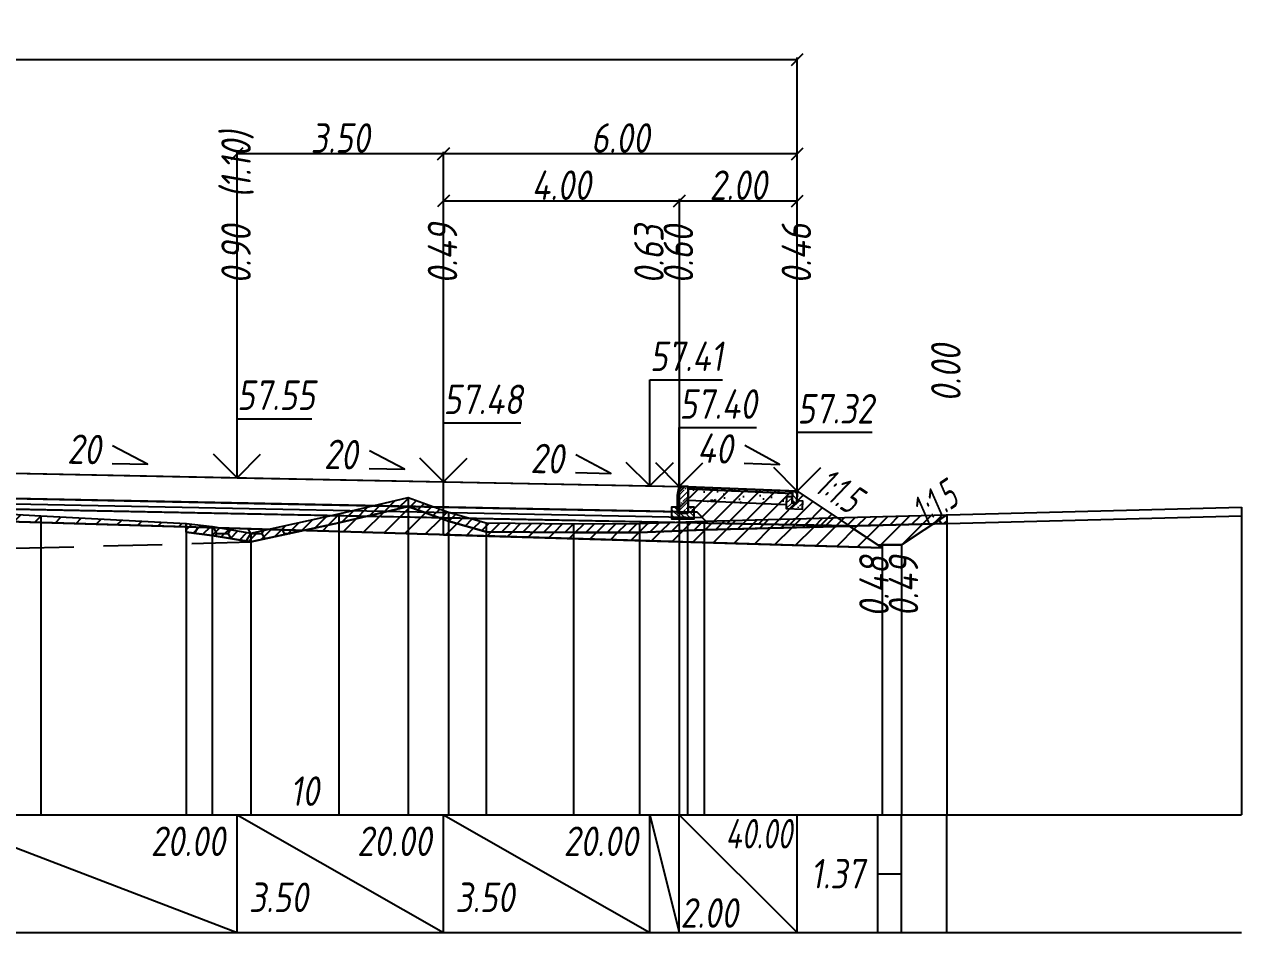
# Model space of a CAD drawing. Extents: x -717 to 1451, y -133302 to 233.
# Drawn here: x -164.8 to -61.6, y -72421.1 to -72344.1 of the extents above; entities that cross this region are included whole.
import ezdxf
from ezdxf.enums import TextEntityAlignment as Align

# ---------------------------------------------------------------- set-up
doc = ezdxf.new("R2010")
doc.units = 0
doc.linetypes.add('штриховая', pattern=[0.75, 0.5, -0.25])
for name, color, linetype in [('Интерполированный поперечник', 2, 'Continuous'), ('КОД_399', 252, 'Continuous'), ('Код_514', 1, 'Continuous'), ('Контур_0', 7, 'Continuous'), ('Контур_2521', 7, 'Continuous'), ('Контур_2564', 7, 'Continuous'), ('Контур_2660', 7, 'Continuous'), ('Контур_2665', 7, 'Continuous'), ('Контур_400', 7, 'Continuous'), ('Контур_508', 7, 'Continuous'), ('Контур_512', 7, 'Continuous'), ('Контур_513', 7, 'Continuous'), ('Красный поперечник', 1, 'Continuous'), ('Объём_2501', 7, 'Continuous'), ('Объём_2564', 7, 'Continuous'), ('Объём_2650', 7, 'Continuous'), ('Объём_2660', 7, 'Continuous'), ('Объём_2661', 7, 'Continuous'), ('Объём_2662', 7, 'Continuous'), ('Объём_2663', 7, 'Continuous'), ('Объём_2664', 7, 'Continuous'), ('Объём_2665', 7, 'Continuous'), ('Объём_2666', 7, 'Continuous'), ('Откосы', 7, 'Continuous'), ('Отметки покрытия', 7, 'Continuous'), ('Рабочие отметки', 7, 'Continuous'), ('Рабочие отметки доп.', 7, 'Continuous'), ('Слои выравнивания', 7, 'Continuous'), ('Таблица', 7, 'Continuous'), ('Уклоны проезжей части', 7, 'Continuous'), ('Черный поперечник', 3, 'Continuous')]:
    doc.layers.add(name, color=color, linetype=linetype)
for name, color, linetype, true_color in [('Контур_2540', 2, 'Continuous', 0xffff00), ('Контур_2560', 2, 'Continuous', 0xffff00), ('Контур_2561', 7, 'Continuous', 0xff8040), ('Контур_2562', 3, 'Continuous', 0x00ff00), ('Контур_2563', 7, 'Continuous', 0xff8000), ('Контур_2570', 7, 'Continuous', 0x80ff00), ('Контур_2736', 4, 'Continuous', 0x00ffff), ('Контур_402', 7, 'Continuous', 0xff6464), ('Контур_703', 4, 'Continuous', 0x00ffff), ('Контур_707', 4, 'Continuous', 0x00ffff), ('Контур_720', 131, 'Continuous', 0xaaffff), ('Объём_2500', 7, 'Continuous', 0xc0c0c0), ('Объём_2520', 7, 'Continuous', 0x80ffff), ('Объём_2540', 2, 'Continuous', 0xffff00), ('Объём_2560', 2, 'Continuous', 0xffff00), ('Объём_2561', 7, 'Continuous', 0xff8040), ('Объём_2562', 3, 'Continuous', 0x00ff00), ('Объём_2563', 7, 'Continuous', 0xff8000), ('Объём_2570', 7, 'Continuous', 0x80ff00), ('Объём_2600', 7, 'Continuous', 0x808000), ('Объём_2746', 2, 'Continuous', 0xffff00)]:
    doc.layers.add(name, color=color, linetype=linetype, true_color=true_color)
doc.styles.get("Standard").update_dxf_attribs({"font": 'txt', "height": 2.5})
doc.styles.add('М', font='romand.shx', dxfattribs={"width": 0.8, "oblique": 10, "height": 2.5})
doc.dimstyles.get("Standard").update_dxf_attribs({"dimtxt": 0.18, "dimasz": 0.18, "dimexe": 0.18, "dimexo": 0.0625, "dimgap": 0.09, "dimtad": 0, "dimtih": 1, "dimtoh": 1, "dimdec": 4, "dimzin": 0, "dimdsep": 46, "dimtxsty": 'Standard', "dimcen": 0.09, "dimadec": 0, "dimazin": 0, "dimtfac": 1, "dimtdec": 4, "dimtofl": 0, "dimtmove": 0, "dimatfit": 3, "dimfxl": 1, "dimtolj": 1, "dimtzin": 0, "dimarcsym": 0})
pattern_1 = [(45, (-378.4592, 0.9011), (-0.898025612, 0.898025612), [])]
pattern_2 = [(0, (-378.4592, 0.9011), (1.42875, 0.8248891935), [0.9525, -1.905]), (120, (-378.4592, 0.9011), (-1.428749997, 0.824889199), [0.9525, -1.905]), (60, (-378.4592, 0.9011), (3e-09, 1.649778392), [-1.905, 0.9525])]

# ---------------------------------------------------------------- blocks, each defined once
blk = doc.blocks.new('_Oblique')
at = {"color": 0, "linetype": 'ByBlock', "lineweight": -2}
blk.add_line((-0.5, -0.5), (0.5, 0.5), dxfattribs=at)
blk = doc.blocks.new('*D3014')
at = {"color": 0, "lineweight": -2, "transparency": 16777216}
for p, q in [((-109.23, -72383.27), (-109.23, -72358.88)), ((-109.23, -72359.06), (-99.23, -72359.06)), ((-99.23, -72383.67), (-99.23, -72358.88))]:
    blk.add_line(p, q, dxfattribs=at)
at = {"layer": 'Defpoints', "color": 0, "transparency": 16777216}
for p in [(-99.23, -72359.06), (-109.23, -72383.33), (-99.23, -72383.73)]:
    blk.add_point(p, dxfattribs=at)
at = {"color": 0, "lineweight": -2, "transparency": 16777216, "rotation": 180}
blk.add_blockref('_Oblique', (-109.23, -72359.06), dxfattribs=at)
at = {"color": 0, "lineweight": -2, "transparency": 16777216}
blk.add_blockref('_Oblique', (-99.23, -72359.06), dxfattribs=at)
at = {"color": 0, "transparency": 16777216, "insert": (-104.23, -72357.72), "char_height": 2.5, "width": 0.72, "attachment_point": 5, "style": 'М'}
blk.add_mtext('\\A1;2.00', dxfattribs=at)
blk = doc.blocks.new('*D3016')
at = {"color": 0, "lineweight": -2, "transparency": 16777216}
for p, q in [((-129.23, -72382.87), (-129.23, -72358.88)), ((-129.23, -72359.06), (-109.23, -72359.06)), ((-109.23, -72383.27), (-109.23, -72358.88))]:
    blk.add_line(p, q, dxfattribs=at)
at = {"layer": 'Defpoints', "color": 0, "transparency": 16777216}
for p in [(-109.23, -72359.06), (-129.23, -72382.93), (-109.23, -72383.33)]:
    blk.add_point(p, dxfattribs=at)
at = {"color": 0, "lineweight": -2, "transparency": 16777216, "rotation": 180}
blk.add_blockref('_Oblique', (-129.23, -72359.06), dxfattribs=at)
at = {"color": 0, "lineweight": -2, "transparency": 16777216}
blk.add_blockref('_Oblique', (-109.23, -72359.06), dxfattribs=at)
at = {"color": 0, "transparency": 16777216, "insert": (-119.23, -72357.72), "char_height": 2.5, "width": 0.72, "attachment_point": 5, "style": 'М'}
blk.add_mtext('\\A1;4.00', dxfattribs=at)
blk = doc.blocks.new('*D3018')
at = {"color": 0, "lineweight": -2, "transparency": 16777216}
for p, q in [((-146.73, -72382.52), (-146.73, -72354.88)), ((-129.23, -72355.06), (-146.73, -72355.06)), ((-129.23, -72382.87), (-129.23, -72354.88))]:
    blk.add_line(p, q, dxfattribs=at)
at = {"layer": 'Defpoints', "color": 0, "transparency": 16777216}
for p in [(-146.73, -72355.06), (-146.73, -72382.58), (-129.23, -72382.93)]:
    blk.add_point(p, dxfattribs=at)
at = {"color": 0, "lineweight": -2, "transparency": 16777216, "rotation": 180}
blk.add_blockref('_Oblique', (-146.73, -72355.06), dxfattribs=at)
at = {"color": 0, "lineweight": -2, "transparency": 16777216}
blk.add_blockref('_Oblique', (-129.23, -72355.06), dxfattribs=at)
at = {"color": 0, "transparency": 16777216, "insert": (-137.98, -72353.72), "char_height": 2.5, "width": 0.75, "attachment_point": 5, "style": 'М'}
blk.add_mtext('\\A1;3.50', dxfattribs=at)
blk = doc.blocks.new('*D3019')
at = {"color": 0, "lineweight": -2, "transparency": 16777216}
for p, q in [((-129.23, -72382.87), (-129.23, -72354.88)), ((-99.23, -72355.06), (-129.23, -72355.06)), ((-99.23, -72383.67), (-99.23, -72354.88))]:
    blk.add_line(p, q, dxfattribs=at)
at = {"layer": 'Defpoints', "color": 0, "transparency": 16777216}
for p in [(-129.23, -72355.06), (-129.23, -72382.93), (-99.23, -72383.73)]:
    blk.add_point(p, dxfattribs=at)
at = {"color": 0, "lineweight": -2, "transparency": 16777216, "rotation": 180}
blk.add_blockref('_Oblique', (-129.23, -72355.06), dxfattribs=at)
at = {"color": 0, "lineweight": -2, "transparency": 16777216}
blk.add_blockref('_Oblique', (-99.23, -72355.06), dxfattribs=at)
at = {"color": 0, "transparency": 16777216, "insert": (-114.23, -72353.72), "char_height": 2.5, "width": 0.72, "attachment_point": 5, "style": 'М'}
blk.add_mtext('\\A1;6.00', dxfattribs=at)
blk = doc.blocks.new('*D3021')
at = {"color": 0, "lineweight": -2, "transparency": 16777216}
for p, q in [((-259.65, -72384.09), (-259.65, -72346.88)), ((-99.23, -72383.67), (-99.23, -72346.88)), ((-259.65, -72347.06), (-99.23, -72347.06))]:
    blk.add_line(p, q, dxfattribs=at)
at = {"layer": 'Defpoints', "color": 0, "transparency": 16777216}
for p in [(-99.23, -72347.06), (-259.65, -72384.15), (-99.23, -72383.73)]:
    blk.add_point(p, dxfattribs=at)
at = {"color": 0, "lineweight": -2, "transparency": 16777216, "rotation": 180}
blk.add_blockref('_Oblique', (-259.65, -72347.06), dxfattribs=at)
at = {"color": 0, "lineweight": -2, "transparency": 16777216}
blk.add_blockref('_Oblique', (-99.23, -72347.06), dxfattribs=at)
at = {"color": 0, "transparency": 16777216, "insert": (-179.44, -72345.72), "char_height": 2.5, "width": 0.93, "attachment_point": 5, "style": 'М'}
blk.add_mtext('\\A1;32.08', dxfattribs=at)
blk = doc.blocks.new('Тротуар1')
at = {"linetype": 'Continuous', "lineweight": 13}
h = blk.add_hatch(dxfattribs=at)
h.set_pattern_fill('ANSI35', scale=5, angle=90)
h.set_pattern_definition([(135, (-1541.6927, -4801.9416), (-0.88388348, -0.88388348), []), (135, (-1541.6927, -4801.0577), (-0.88388348, -0.88388348), [1.5625, -0.3125, 0, -0.3125])])
h.paths.add_polyline_path([(-16.72, -1.24), (-17.72, -1.24), (-17.72, -2.24), (-18.52, -2.24), (-18.52, -1.85), (-19.52, -1.89), (-19.52, -3.24), (-16.72, -3.24)])
h = blk.add_hatch(dxfattribs=at)
h.set_pattern_fill('ANSI35', scale=5)
h.set_pattern_definition([(45, (-1541.6927, -4800.4416), (-0.88388348, 0.88388348), []), (45, (-1540.8088, -4800.4416), (-0.88388348, 0.88388348), [1.5625, -0.3125, 0, -0.3125])])
h.paths.add_polyline_path([(-17.72, -0.24), (-18.52, -0.24), (-18.52, -2.24), (-17.72, -2.24)])
at = {"linetype": 'Continuous'}
h = blk.add_hatch(dxfattribs=at)
h.set_pattern_fill('ANSI31', color=256, scale=15, angle=45, style=0)
h.set_pattern_definition([(90, (-1932.1888, -4954.235), (-1.875, 3e-16), [])])
h.paths.add_polyline_path([(0, 0), (-17.72, -0.24), (-17.71, -0.63), (-11.04, -0.58), (0, -0.4)])
at = {"layer": 'КОД_399'}
h = blk.add_hatch(dxfattribs=at)
h.set_pattern_fill('AR-CONC', scale=0.7, angle=45, style=0)
h.set_pattern_definition([(95, (-1932.189, -4954.235), (3.860864, 3.2396496), [0.525, -5.775]), (40, (-1932.189, -4954.235), (-4.409945, 3.036377), [0.42, -4.62]), (145.45144, (-1931.867, -4953.965), (-0.549081, 6.2760265), [0.4461813, -4.907995]), (91.1842, (-1933.179, -4953.245), (6.101854, 4.4632964), [0.7875, -8.6625]), (141.63564, (-1932.67, -4952.873), (-0.1953, 9.447982), [0.669272, -7.361996]), (36.18416, (-1933.179, -4953.245), (-0.1953, 9.447982), [0.63, -6.93]), (66, (-1932.4363, -4952.9975), (4.947401, 0.9616773), [0.525, -5.775]), (11, (-1932.4363, -4952.9975), (-2.38496, 4.793659), [0.42, -4.62]), (116.45144, (-1932.024, -4952.9174), (2.562441, 5.7553363), [0.4461813, -4.907995]), (82.5, (-1932.1888, -4954.235), (-1.5875523, 1.7079287), [0, -4.564, 0, -4.69, 0, -4.6375]), (52.5, (-1932.1888, -4954.235), (-0.6501106, 3.2543661), [0, -2.674, 0, -4.459, 0, -1.7675]), (12.5, (-1933.2926, -4955.3388), (2.7539272, 2.5306453), [0, -1.75, 0, -5.46, 0, -7.245]), (2.5, (-1933.7876, -4955.8337), (2.3911299, 3.3821186), [0, -2.275, 0, -3.626, 0, -5.145])])
h.paths.add_polyline_path([(0, -0.4), (-17.71, -0.63), (-17.72, -1.24), (-16.71, -1.24), (-16.72, -2.62), (-0.07, -2.41)])
at = {"linetype": 'Continuous'}
blk.add_lwpolyline([(-17.72, -1.24), (-16.72, -1.24), (-16.72, -3.24), (-19.52, -3.24), (-19.52, -1.89), (-18.52, -1.85)], dxfattribs=at)
at = {"color": 7, "lineweight": 30}
for points in [[(-18.52, -0.24), (-18.52, -2.24), (-17.72, -2.24), (-17.72, -0.24), (-18.52, -0.24)], [(-8.6, -0.53), (0, -0.4)]]:
    blk.add_lwpolyline(points, dxfattribs=at)
for points in [[(0, 0), (-17.72, -0.24), (-17.72, -0.63), (0, -0.4)], [(0, -0.4), (-17.71, -0.63), (-17.72, -1.24), (-16.71, -1.24), (-16.72, -2.62), (-0.07, -2.39)]]:
    blk.add_lwpolyline(points, close=True)
blk = doc.blocks.new('БР100.30.18')
at = {"linetype": 'Continuous', "lineweight": 13}
h = blk.add_hatch(dxfattribs=at)
h.set_pattern_fill('ANSI35', scale=5)
h.set_pattern_definition([(45, (-1504.996, -4799.2297), (-0.88388348, 0.88388348), []), (45, (-1504.1121, -4799.2297), (-0.88388348, 0.88388348), [1.5625, -0.3125, 0, -0.3125])])
h.paths.add_polyline_path([(0.3, 3.47), (1.8, 3.47), (1.8, -1.03), (0, -1.03), (0, 1.97)])
h = blk.add_hatch(dxfattribs=at)
h.set_pattern_fill('ANSI35', scale=5, angle=90)
h.set_pattern_definition([(135, (-1504.996, -4800.7297), (-0.88388348, -0.88388348), []), (135, (-1504.996, -4799.8458), (-0.88388348, -0.88388348), [1.5625, -0.3125, 0, -0.3125])])
h.paths.add_polyline_path([(-1, -0.03), (0, -0.03), (0, -1.03), (1.8, -1.03), (1.8, -0.03), (2.8, -0.03), (2.8, -2.03), (-1, -2.03)])
at = {"color": 7, "lineweight": 30}
blk.add_lwpolyline([(1.8, -1.03), (0, -1.03), (0, 1.97), (0.3, 3.47), (1.8, 3.47)], close=True, dxfattribs=at)
at = {"linetype": 'Continuous'}
blk.add_lwpolyline([(0, -0.03), (-1, -0.03), (-1, -2.03), (2.8, -2.03), (2.8, -0.03), (1.8, -0.03)], dxfattribs=at)

msp = doc.modelspace()

# ---------------------------------------------------------------- hatches: boundary and pattern name
at = {"layer": 'Объём_2563'}
h = msp.add_hatch(dxfattribs=at)
h.set_pattern_fill('ANSI31', color=256, scale=0.3)
h.set_pattern_definition([(45, (-378.4592, 0.9011), (-0.673519209, 0.673519209), [])])
h.paths.add_polyline_path([(-106.814, -72386.37), (-107.733, -72385.451), (-109.233, -72385.421), (-109.233, -72383.271), (-99.233, -72383.671), (-94.826, -72386.609)])
at = {"layer": 'Объём_2570'}
h = msp.add_hatch(dxfattribs=at)
h.set_pattern_fill('ANSI31', color=256, scale=0.2)
h.set_pattern_definition([(45, (-378.4592, 0.9011), (-0.449012806, 0.449012806), [])])
h.paths.add_polyline_path([(-86.558, -72386.412), (-107.114, -72386.946), (-112.598, -72387.17), (-118.207, -72387.176), (-125.61, -72387.108), (-128.8, -72386.203), (-132.225, -72384.964), (-138.107, -72386.343), (-145.564, -72387.972), (-148.839, -72387.413), (-151.055, -72387.152), (-151.055, -72386.402), (-148.839, -72386.663), (-145.564, -72387.222), (-138.107, -72385.593), (-132.225, -72384.214), (-128.8, -72385.453), (-125.61, -72386.358), (-118.207, -72386.426), (-112.598, -72386.42), (-107.114, -72386.196), (-86.558, -72385.662)])
at = {"layer": 'Объём_2600'}
h = msp.add_hatch(dxfattribs=at)
h.set_pattern_fill('ANSI31', color=6, scale=0.4)
h.set_pattern_definition(pattern_1)
h.paths.add_polyline_path([(-90.402, -72388.225), (-92.03, -72388.225), (-92.03, -72388.473), (-141.114, -72387), (-138.107, -72386.343), (-132.225, -72384.964), (-128.8, -72386.203), (-125.61, -72387.108), (-118.207, -72387.176), (-112.598, -72387.17), (-107.114, -72386.946), (-87.729, -72386.443)])
h = msp.add_hatch(dxfattribs=at)
h.set_pattern_fill('ANSI31', color=6, scale=0.4)
h.set_pattern_definition(pattern_1)
h.paths.add_polyline_path([(-169.838, -72385.386), (-163.375, -72385.75), (-151.055, -72386.402), (-151.055, -72386.702), (-172.775, -72386.05), (-172.775, -72385.353)])
h = msp.add_hatch(dxfattribs=at)
h.set_pattern_fill('ANSI31', color=6, scale=0.4)
h.set_pattern_definition(pattern_1)
h.paths.add_polyline_path([(-169.838, -72385.386), (-163.375, -72385.75), (-151.055, -72386.402), (-151.055, -72386.702), (-172.775, -72386.05), (-172.775, -72385.353)])
h = msp.add_hatch(dxfattribs=at)
h.set_pattern_fill('ANSI31', color=6, scale=0.4)
h.set_pattern_definition(pattern_1)
h.paths.add_polyline_path([(-169.838, -72385.386), (-163.375, -72385.75), (-151.055, -72386.402), (-151.055, -72386.702), (-172.775, -72386.05), (-172.775, -72385.353)])
h = msp.add_hatch(dxfattribs=at)
h.set_pattern_fill('HONEY', color=5, scale=0.3)
h.set_pattern_definition(pattern_2)
h.paths.add_polyline_path([(-87.729, -72386.443), (-86.558, -72385.662), (-86.558, -72386.412)])
h = msp.add_hatch(dxfattribs=at)
h.set_pattern_fill('HONEY', color=5, scale=0.3)
h.set_pattern_definition(pattern_2)
h.paths.add_polyline_path([(-145.564, -72387.972), (-148.839, -72387.413), (-151.055, -72387.152), (-151.055, -72386.702), (-141.114, -72387)])

# ---------------------------------------------------------------- linework, layer by layer
at = {"layer": 'Интерполированный поперечник', "linetype": 'штриховая', "ltscale": 10, "flags": 128}
msp.add_lwpolyline([(-255.528, -72390.918), (-145.564, -72387.972)], dxfattribs=at)
at = {"layer": 'Код_514'}
for p, q in [((-172.775, -72411.099), (-146.733, -72421.099)), ((-146.733, -72421.099), (-146.733, -72411.099)), ((-146.733, -72411.099), (-129.233, -72421.099)), ((-129.233, -72421.099), (-129.233, -72411.099)), ((-129.233, -72411.099), (-111.733, -72421.099)), ((-111.733, -72421.099), (-111.733, -72411.099)), ((-111.733, -72411.099), (-109.233, -72421.099)), ((-109.233, -72421.099), (-109.233, -72411.099)), ((-109.233, -72411.099), (-99.233, -72421.099)), ((-99.233, -72421.099), (-99.233, -72411.099)), ((-92.402, -72421.099), (-92.402, -72411.099)), ((-90.402, -72421.099), (-90.402, -72411.099)), ((-86.558, -72421.099), (-86.558, -72411.099)), ((-92.402, -72416.099), (-90.402, -72416.099))]:
    msp.add_line(p, q, dxfattribs=at)
at = {"layer": 'Контур_0', "color": 18, "true_color": 0x000000, "flags": 128}
for points in [[(-111.733, -72385.371), (-172.775, -72384.15), (-172.775, -72382), (-109.233, -72383.271), (-109.233, -72385.421), (-111.733, -72385.371), (-111.733, -72385.371)], [(-146.733, -72384.671), (-107.733, -72385.451), (-106.814, -72386.37), (-172.775, -72385.05), (-172.775, -72384.15), (-146.733, -72384.671), (-146.733, -72384.671)], [(-109.233, -72385.421), (-107.733, -72385.451), (-106.814, -72386.37), (-94.826, -72386.609)]]:
    msp.add_lwpolyline(points, dxfattribs=at)
at = {"layer": 'Контур_2521', "color": 18, "true_color": 0x000000, "flags": 128}
msp.add_lwpolyline([(-172.775, -72384.6), (-107.274, -72385.91)], dxfattribs=at)
at = {"layer": 'Контур_2540', "flags": 128}
msp.add_lwpolyline([(-92.03, -72388.473), (-172.775, -72386.05), (-172.775, -72385.05), (-94.826, -72386.609), (-92.03, -72388.473), (-92.03, -72388.473)], dxfattribs=at)
at = {"layer": 'Контур_2560', "flags": 128}
msp.add_lwpolyline([(-109.233, -72383.271), (-99.233, -72383.671), (-99.233, -72383.671), (-99.233, -72383.671)], dxfattribs=at)
at = {"layer": 'Контур_2561', "flags": 128}
msp.add_lwpolyline([(-109.233, -72383.271), (-109.233, -72383.271), (-99.233, -72383.671), (-99.233, -72383.671), (-109.233, -72383.271)], dxfattribs=at)
at = {"layer": 'Контур_2562', "flags": 128}
msp.add_lwpolyline([(-99.233, -72383.671), (-99.233, -72383.671), (-99.233, -72383.671), (-99.233, -72383.671), (-99.233, -72383.671)], dxfattribs=at)
at = {"layer": 'Контур_2563', "flags": 128}
msp.add_lwpolyline([(-106.814, -72386.37), (-107.733, -72385.451), (-109.233, -72385.421), (-109.233, -72383.271), (-99.233, -72383.671), (-94.826, -72386.609), (-106.814, -72386.37), (-106.814, -72386.37)], dxfattribs=at)
at = {"layer": 'Контур_2564', "flags": 128}
msp.add_lwpolyline([(-109.233, -72383.271), (-99.233, -72383.671)], dxfattribs=at)
at = {"layer": 'Контур_2570', "flags": 128}
msp.add_lwpolyline([(-169.838, -72385.386), (-163.375, -72385.75), (-151.055, -72386.402), (-151.055, -72387.152), (-148.839, -72387.413), (-145.564, -72387.972), (-138.107, -72386.343), (-132.225, -72384.964), (-128.8, -72386.203), (-125.61, -72387.108), (-118.207, -72387.176), (-112.598, -72387.17), (-108.54, -72387.004), (-107.114, -72386.946), (-61.558, -72385.762)], dxfattribs=at)
at = {"layer": 'Контур_2660', "flags": 128}
msp.add_lwpolyline([(-172.775, -72386.05), (-92.03, -72388.473)], dxfattribs=at)
at = {"layer": 'Контур_2665', "flags": 128}
msp.add_lwpolyline([(-99.233, -72383.671), (-99.233, -72383.671)], dxfattribs=at)
at = {"layer": 'Контур_2736', "flags": 128}
msp.add_lwpolyline([(-99.233, -72383.671), (-95.883, -72385.905), (-95.883, -72385.905), (-92.402, -72388.225)], dxfattribs=at)
at = {"layer": 'Контур_400', "flags": 128}
msp.add_lwpolyline([(-172.775, -72382), (-146.733, -72382.521), (-129.233, -72382.871), (-129.233, -72382.871), (-129.233, -72382.871), (-129.233, -72382.871), (-111.733, -72383.221), (-111.733, -72383.221), (-109.233, -72383.271)], dxfattribs=at)
at = {"layer": 'Контур_402', "flags": 128}
msp.add_lwpolyline([(-266.827, -72388.872), (-222.067, -72387.529), (-222.067, -72385.708), (-214.343, -72385.523), (-194.239, -72385.064), (-187.12, -72385.188), (-172.775, -72385.353), (-172.775, -72386.05), (-92.03, -72388.473)], dxfattribs=at)
at = {"layer": 'Контур_508', "flags": 128}
msp.add_lwpolyline([(-268.95, -72390.287), (-266.827, -72388.872), (-222.067, -72387.529), (-222.067, -72385.708), (-214.343, -72385.523), (-194.239, -72385.064), (-187.12, -72385.188), (-172.775, -72385.353), (-172.775, -72386.05), (-92.03, -72388.473), (-92.03, -72388.225), (-90.402, -72388.225), (-86.558, -72385.662)], dxfattribs=at)
at = {"layer": 'Контур_512', "flags": 128}
msp.add_lwpolyline([(-172.775, -72386.05), (-92.03, -72388.473), (-92.03, -72388.225), (-90.402, -72388.225), (-86.558, -72385.662)], dxfattribs=at)
at = {"layer": 'Контур_513', "flags": 128}
msp.add_lwpolyline([(-268.95, -72390.287), (-266.827, -72388.872), (-222.067, -72387.529), (-222.067, -72385.708), (-214.343, -72385.523), (-194.239, -72385.064), (-187.12, -72385.188), (-172.775, -72385.353), (-172.775, -72386.05), (-92.03, -72388.473), (-92.03, -72388.225), (-90.402, -72388.225), (-86.558, -72385.662)], dxfattribs=at)
at = {"layer": 'Контур_703', "flags": 128}
for points in [[(-99.233, -72383.671), (-95.883, -72385.905)], [(-95.883, -72385.905), (-92.402, -72388.225)]]:
    msp.add_lwpolyline(points, dxfattribs=at)
at = {"layer": 'Контур_707', "flags": 128}
msp.add_lwpolyline([(-90.402, -72388.225), (-86.558, -72385.662)], dxfattribs=at)
at = {"layer": 'Контур_720', "flags": 128}
msp.add_lwpolyline([(-92.402, -72388.225), (-90.402, -72388.225)], dxfattribs=at)
at = {"layer": 'Красный поперечник'}
for p, q in [((-172.775, -72382), (-146.733, -72382.521)), ((-146.733, -72382.521), (-129.233, -72382.871)), ((-129.233, -72382.871), (-111.733, -72383.221)), ((-111.733, -72383.221), (-109.233, -72383.271)), ((-109.233, -72383.271), (-99.233, -72383.671)), ((-99.233, -72383.671), (-92.402, -72388.225)), ((-90.402, -72388.225), (-86.558, -72385.662)), ((-86.558, -72385.662), (-86.558, -72411.099)), ((-92.402, -72388.225), (-90.402, -72388.225)), ((-92.03, -72388.225), (-92.03, -72411.099)), ((-90.402, -72388.225), (-90.402, -72411.099)), ((-92.03, -72388.473), (-92.03, -72411.099))]:
    msp.add_line(p, q, dxfattribs=at)
at = {"layer": 'Объём_2500', "color": 18, "true_color": 0x000000, "flags": 128}
for points in [[(-111.733, -72385.371), (-172.775, -72384.15), (-172.775, -72382), (-109.233, -72383.271), (-109.233, -72385.421), (-111.733, -72385.371), (-111.733, -72385.371)], [(-129.233, -72382.871), (-109.233, -72383.271), (-109.233, -72385.421), (-111.733, -72385.371), (-111.733, -72385.371), (-111.733, -72385.371), (-129.233, -72385.021), (-129.233, -72382.871)]]:
    msp.add_lwpolyline(points, dxfattribs=at)
at = {"layer": 'Объём_2501', "flags": 128}
for points in [[(-172.775, -72382), (-146.733, -72382.521), (-129.233, -72382.871), (-129.233, -72382.871), (-129.233, -72382.871), (-129.233, -72382.871), (-111.733, -72383.221), (-111.733, -72383.221), (-109.233, -72383.271)], [(-129.233, -72382.871), (-111.733, -72383.221), (-111.733, -72383.221), (-109.233, -72383.271)]]:
    msp.add_lwpolyline(points, dxfattribs=at)
at = {"layer": 'Объём_2520', "color": 250, "flags": 128}
for points in [[(-146.733, -72384.671), (-107.733, -72385.451), (-106.814, -72386.37), (-172.775, -72385.05), (-172.775, -72384.15), (-146.733, -72384.671), (-146.733, -72384.671)], [(-129.233, -72385.021), (-107.733, -72385.451), (-106.814, -72386.37), (-129.233, -72385.921), (-129.233, -72385.021)]]:
    msp.add_lwpolyline(points, dxfattribs=at)
at = {"layer": 'Объём_2540', "flags": 128}
for points in [[(-92.03, -72388.473), (-172.775, -72386.05), (-172.775, -72385.05), (-94.826, -72386.609), (-92.03, -72388.473), (-92.03, -72388.473)], [(-129.233, -72385.921), (-94.826, -72386.609), (-92.03, -72388.473), (-92.03, -72388.473), (-92.03, -72388.473), (-129.233, -72387.357), (-129.233, -72385.921)]]:
    msp.add_lwpolyline(points, dxfattribs=at)
at = {"layer": 'Объём_2560', "flags": 128}
msp.add_lwpolyline([(-109.233, -72383.271), (-99.233, -72383.671), (-99.233, -72383.671), (-99.233, -72383.671)], dxfattribs=at)
msp.add_lwpolyline([(-109.233, -72383.271), (-99.233, -72383.671), (-99.233, -72383.671), (-99.233, -72383.671)], dxfattribs=at)
at = {"layer": 'Объём_2561', "flags": 128}
msp.add_lwpolyline([(-109.233, -72383.271), (-109.233, -72383.271), (-99.233, -72383.671), (-99.233, -72383.671), (-109.233, -72383.271)], dxfattribs=at)
msp.add_lwpolyline([(-109.233, -72383.271), (-109.233, -72383.271), (-99.233, -72383.671), (-99.233, -72383.671), (-109.233, -72383.271)], dxfattribs=at)
at = {"layer": 'Объём_2562', "flags": 128}
msp.add_lwpolyline([(-99.233, -72383.671), (-99.233, -72383.671), (-99.233, -72383.671), (-99.233, -72383.671), (-99.233, -72383.671)], dxfattribs=at)
msp.add_lwpolyline([(-99.233, -72383.671), (-99.233, -72383.671), (-99.233, -72383.671), (-99.233, -72383.671), (-99.233, -72383.671)], dxfattribs=at)
at = {"layer": 'Объём_2563', "color": 250, "flags": 128}
msp.add_lwpolyline([(-106.814, -72386.37), (-107.733, -72385.451), (-109.233, -72385.421), (-109.233, -72383.271), (-99.233, -72383.671), (-94.826, -72386.609), (-106.814, -72386.37), (-106.814, -72386.37)], dxfattribs=at)
msp.add_lwpolyline([(-106.814, -72386.37), (-107.733, -72385.451), (-109.233, -72385.421), (-109.233, -72383.271), (-99.233, -72383.671), (-94.826, -72386.609), (-106.814, -72386.37), (-106.814, -72386.37)], dxfattribs=at)
at = {"layer": 'Объём_2564', "flags": 128}
msp.add_lwpolyline([(-109.233, -72383.271), (-99.233, -72383.671)], dxfattribs=at)
msp.add_lwpolyline([(-109.233, -72383.271), (-99.233, -72383.671)], dxfattribs=at)
at = {"layer": 'Объём_2570', "flags": 128}
for points in [[(-86.558, -72386.412), (-107.114, -72386.946), (-112.598, -72387.17), (-118.207, -72387.176), (-125.61, -72387.108), (-128.8, -72386.203), (-132.225, -72384.964), (-138.107, -72386.343), (-145.564, -72387.972), (-148.839, -72387.413), (-151.055, -72387.152), (-151.055, -72386.402), (-148.839, -72386.663), (-145.564, -72387.222), (-138.107, -72385.593), (-132.225, -72384.214), (-128.8, -72385.453), (-125.61, -72386.358), (-118.207, -72386.426), (-112.598, -72386.42), (-107.114, -72386.196), (-86.558, -72385.662), (-86.558, -72386.412), (-86.558, -72386.412)], [(-129.233, -72385.297), (-128.8, -72385.453), (-125.61, -72386.358), (-118.207, -72386.426), (-112.598, -72386.42), (-107.114, -72386.196), (-86.558, -72385.662), (-86.558, -72386.412), (-86.558, -72386.412), (-86.558, -72386.412), (-107.114, -72386.946), (-112.598, -72387.17), (-118.207, -72387.176), (-125.61, -72387.108), (-128.8, -72386.203), (-129.233, -72386.047), (-129.233, -72385.297)]]:
    msp.add_lwpolyline(points, dxfattribs=at)
at = {"layer": 'Объём_2600', "color": 5, "flags": 128}
for points in [[(-87.729, -72386.443), (-86.558, -72385.662), (-86.558, -72386.412), (-87.729, -72386.443), (-87.729, -72386.443)], [(-87.729, -72386.443), (-86.558, -72385.662), (-86.558, -72386.412), (-87.729, -72386.443), (-87.729, -72386.443)], [(-145.564, -72387.972), (-148.839, -72387.413), (-151.055, -72387.152), (-151.055, -72386.702), (-141.114, -72387), (-145.564, -72387.972), (-145.564, -72387.972)]]:
    msp.add_lwpolyline(points, dxfattribs=at)
at = {"layer": 'Объём_2650', "color": 6, "flags": 128}
for points in [[(-90.402, -72388.225), (-92.03, -72388.225), (-92.03, -72388.473), (-141.114, -72387), (-138.107, -72386.343), (-132.225, -72384.964), (-128.8, -72386.203), (-125.61, -72387.108), (-118.207, -72387.176), (-112.598, -72387.17), (-107.114, -72386.946), (-87.729, -72386.443), (-90.402, -72388.225), (-90.402, -72388.225)], [(-169.838, -72385.386), (-163.375, -72385.75), (-151.055, -72386.402), (-151.055, -72386.702), (-172.775, -72386.05), (-172.775, -72385.353), (-169.838, -72385.386), (-169.838, -72385.386)], [(-129.233, -72386.047), (-128.8, -72386.203), (-125.61, -72387.108), (-118.207, -72387.176), (-112.598, -72387.17), (-107.114, -72386.946), (-87.729, -72386.443), (-90.402, -72388.225), (-90.402, -72388.225), (-90.402, -72388.225), (-92.03, -72388.225), (-92.03, -72388.473), (-129.233, -72387.357), (-129.233, -72386.047)]]:
    msp.add_lwpolyline(points, dxfattribs=at)
at = {"layer": 'Объём_2660', "flags": 128}
for points in [[(-172.775, -72386.05), (-92.03, -72388.473)], [(-129.233, -72387.357), (-92.03, -72388.473)]]:
    msp.add_lwpolyline(points, dxfattribs=at)
at = {"layer": 'Объём_2661', "flags": 128}
msp.add_lwpolyline([(-99.233, -72383.671), (-95.883, -72385.905), (-92.402, -72388.225)], dxfattribs=at)
msp.add_lwpolyline([(-99.233, -72383.671), (-95.883, -72385.905), (-92.402, -72388.225)], dxfattribs=at)
at = {"layer": 'Объём_2662', "flags": 128}
msp.add_lwpolyline([(-90.402, -72388.225), (-86.558, -72385.662)], dxfattribs=at)
msp.add_lwpolyline([(-90.402, -72388.225), (-86.558, -72385.662)], dxfattribs=at)
at = {"layer": 'Объём_2663', "flags": 128}
msp.add_lwpolyline([(-92.402, -72388.225), (-90.402, -72388.225)], dxfattribs=at)
msp.add_lwpolyline([(-92.402, -72388.225), (-90.402, -72388.225)], dxfattribs=at)
at = {"layer": 'Объём_2664', "flags": 128}
msp.add_lwpolyline([(-92.402, -72388.225), (-90.402, -72388.225)], dxfattribs=at)
msp.add_lwpolyline([(-92.402, -72388.225), (-90.402, -72388.225)], dxfattribs=at)
at = {"layer": 'Объём_2665', "flags": 128}
msp.add_lwpolyline([(-99.233, -72383.671), (-99.233, -72383.671)], dxfattribs=at)
msp.add_lwpolyline([(-99.233, -72383.671), (-99.233, -72383.671)], dxfattribs=at)
at = {"layer": 'Объём_2666', "flags": 128}
msp.add_lwpolyline([(-99.233, -72383.671), (-95.883, -72385.905), (-95.883, -72385.905), (-92.402, -72388.225)], dxfattribs=at)
msp.add_lwpolyline([(-99.233, -72383.671), (-95.883, -72385.905), (-95.883, -72385.905), (-92.402, -72388.225)], dxfattribs=at)
at = {"layer": 'Объём_2746', "flags": 128}
for points in [[(-92.402, -72388.225), (-92.03, -72388.225), (-92.03, -72388.473), (-141.114, -72387), (-138.107, -72386.343), (-132.225, -72384.964), (-128.8, -72386.203), (-125.61, -72387.108), (-118.207, -72387.176), (-112.598, -72387.17), (-107.114, -72386.946), (-94.8, -72386.626), (-92.402, -72388.225), (-92.402, -72388.225)], [(-151.055, -72386.702), (-169.838, -72386.138), (-169.838, -72385.386), (-163.375, -72385.75), (-151.055, -72386.402), (-151.055, -72386.702), (-151.055, -72386.702)], [(-129.233, -72386.047), (-128.8, -72386.203), (-125.61, -72387.108), (-118.207, -72387.176), (-112.598, -72387.17), (-107.114, -72386.946), (-94.8, -72386.626), (-92.402, -72388.225), (-92.402, -72388.225), (-92.402, -72388.225), (-92.03, -72388.225), (-92.03, -72388.473), (-129.233, -72387.357), (-129.233, -72386.047)]]:
    msp.add_lwpolyline(points, dxfattribs=at)
at = {"layer": 'Отметки покрытия', "color": 1}
for p, q in [((-111.733, -72383.221), (-111.733, -72374.221)), ((-111.733, -72374.221), (-105.583, -72374.221)), ((-146.733, -72382.521), (-146.733, -72377.521)), ((-146.733, -72377.521), (-140.383, -72377.521)), ((-129.233, -72382.871), (-129.233, -72377.871)), ((-129.233, -72377.871), (-122.683, -72377.871)), ((-109.233, -72383.271), (-109.233, -72378.271)), ((-109.233, -72378.271), (-102.683, -72378.271)), ((-99.233, -72383.671), (-99.233, -72378.671)), ((-99.233, -72378.671), (-92.883, -72378.671)), ((-146.733, -72382.521), (-148.733, -72380.521)), ((-146.733, -72382.521), (-144.733, -72380.521)), ((-129.233, -72382.871), (-131.233, -72380.871)), ((-129.233, -72382.871), (-127.233, -72380.871)), ((-111.733, -72383.221), (-113.733, -72381.221)), ((-111.733, -72383.221), (-109.733, -72381.221)), ((-109.233, -72383.271), (-111.233, -72381.271)), ((-109.233, -72383.271), (-107.233, -72381.271)), ((-99.233, -72383.671), (-101.233, -72381.671)), ((-99.233, -72383.671), (-97.233, -72381.671))]:
    msp.add_line(p, q, dxfattribs=at)
at = {"layer": 'Слои выравнивания'}
msp.add_line((-109.233, -72383.271), (-109.233, -72411.099), dxfattribs=at)
at = {"layer": 'Таблица'}
for p, q in [((-293.95, -72411.099), (-61.558, -72411.099)), ((-293.95, -72421.099), (-61.558, -72421.099))]:
    msp.add_line(p, q, dxfattribs=at)
at = {"layer": 'Уклоны проезжей части', "color": 1, "flags": 128}
for points in [[(-157.306, -72381.308), (-154.307, -72381.368), (-157.276, -72379.808)], [(-103.745, -72381.281), (-100.747, -72381.4), (-103.685, -72379.782)], [(-135.535, -72381.743), (-132.536, -72381.803), (-135.505, -72380.244)], [(-118.035, -72382.093), (-115.036, -72382.153), (-118.005, -72380.594)]]:
    msp.add_lwpolyline(points, dxfattribs=at)
at = {"layer": 'Черный поперечник', "color": 7}
for p, q in [((-132.225, -72384.214), (-132.225, -72411.099)), ((-61.558, -72385.012), (-61.558, -72411.099)), ((-163.375, -72385.75), (-163.375, -72411.099)), ((-138.107, -72385.593), (-138.107, -72411.099)), ((-128.8, -72385.453), (-128.8, -72411.099)), ((-107.114, -72386.196), (-107.114, -72411.099)), ((-151.055, -72386.402), (-151.055, -72411.099)), ((-148.839, -72386.663), (-148.839, -72411.099)), ((-145.564, -72387.222), (-145.564, -72411.099)), ((-125.61, -72386.358), (-125.61, -72411.099)), ((-118.207, -72386.426), (-118.207, -72411.099)), ((-112.598, -72386.42), (-112.598, -72411.099)), ((-108.54, -72386.254), (-108.54, -72411.099))]:
    msp.add_line(p, q, dxfattribs=at)
at = {"layer": 'Черный поперечник', "flags": 128}
msp.add_lwpolyline([(-169.838, -72385.386), (-163.375, -72385.75), (-151.055, -72386.402), (-148.839, -72386.663), (-145.564, -72387.222), (-138.107, -72385.593), (-132.225, -72384.214), (-128.8, -72385.453), (-125.61, -72386.358), (-118.207, -72386.426), (-112.598, -72386.42), (-108.54, -72386.254), (-107.114, -72386.196), (-61.558, -72385.012)], dxfattribs=at)

# ---------------------------------------------------------------- block references
at = {"lineweight": 18, "xscale": 0.5, "yscale": 0.5, "zscale": 0.5, "rotation": 359.9444632229611}
msp.add_blockref('БР100.30.18', (-109.384, -72385.004), dxfattribs=at)
at = {"xscale": -0.4999999999999984, "yscale": 0.4999999999999997, "zscale": 0.4999999999999997, "rotation": 358.2855609405552}
msp.add_blockref('Тротуар1', (-108.483, -72383.272), dxfattribs=at)

# ---------------------------------------------------------------- texts
at = {"layer": 'Код_514', "style": 'М', "oblique": 10}
for s, width, p in [('40.00', 0.7, (-99.669, -72411.463)), ('20.00', 0.8, (-147.733, -72412.099)), ('20.00', 0.8, (-130.233, -72412.099)), ('20.00', 0.8, (-112.733, -72412.099))]:
    msp.add_text(s, height=2.5, dxfattribs=dict(at, width=width)).set_placement(p, align=Align.TOP_RIGHT)
at = {"layer": 'Код_514', "style": 'М', "oblique": 10, "width": 0.8}
msp.add_text('1.37', height=2.5, dxfattribs=at).set_placement((-95.817, -72416.099), align=Align.MIDDLE_CENTER)
for s, p in [('3.50', (-145.733, -72420.099)), ('3.50', (-128.233, -72420.099)), ('2.00', (-109.143, -72421.428))]:
    msp.add_text(s, height=2.5, dxfattribs=at).set_placement(p, align=Align.BOTTOM_LEFT)
at = {"layer": 'Откосы', "color": 1, "style": 'М', "oblique": 10}
for s, rotation, width, p in [('20', 358.85423, 0.8, (-159.734, -72382.117)), ('40', 357.70938, 0.8, (-106.271, -72382.039)), ('20', 358.85423, 0.8, (-137.963, -72382.553)), ('20', 358.85423, 0.8, (-120.463, -72382.903)), ('1:1.5', 326.30994, 0.6, (-96.781, -72385.284)), ('1:1.5', 33.69007, 0.6, (-86.477, -72386.336))]:
    msp.add_text(s, height=2.5, rotation=rotation, dxfattribs=dict(at, width=width)).set_placement(p, align=Align.BOTTOM_CENTER)
at = {"layer": 'Отметки покрытия', "color": 1, "style": 'М', "oblique": 10, "width": 0.8}
for s, p in [('57.41', (-111.733, -72374.229)), ('57.55', (-146.733, -72377.529)), ('57.48', (-129.233, -72377.879)), ('57.40', (-109.233, -72378.279)), ('57.32', (-99.233, -72378.679))]:
    msp.add_text(s, height=2.5, dxfattribs=at).set_placement(p, align=Align.BOTTOM_LEFT)
at = {"layer": 'Рабочие отметки', "color": 1, "style": 'М', "oblique": 10, "width": 0.8}
for s, p in [('0.90', (-146.811, -72366.088)), ('0.49', (-129.311, -72366.088)), ('0.63', (-111.811, -72366.088)), ('0.60', (-109.311, -72366.088)), ('0.46', (-99.311, -72366.088)), ('0.00', (-86.636, -72376.093))]:
    msp.add_text(s, height=2.5, rotation=90, dxfattribs=at).set_placement(p, align=Align.MIDDLE_LEFT)
for s, p in [('0.48', (-92.73, -72389.156)), ('0.49', (-90.23, -72389.156))]:
    msp.add_text(s, height=2.5, rotation=90, dxfattribs=at).set_placement(p, align=Align.MIDDLE_RIGHT)
at = {"layer": 'Рабочие отметки доп.', "color": 1, "style": 'М', "oblique": 10, "width": 0.8}
msp.add_text('(1.10)', height=2.5, rotation=90, dxfattribs=at).set_placement((-146.811, -72358.788), align=Align.MIDDLE_LEFT)
at = {"layer": 'Слои выравнивания', "style": 'М', "oblique": 10, "width": 0.8}
msp.add_text('10', height=2.5, dxfattribs=at).set_placement((-141.004, -72411.099), align=Align.BOTTOM_CENTER)

# ---------------------------------------------------------------- dimensions: what is measured, and where the dimension line sits
at = {"color": 5}
for base, p1, p2, picture, middle in [((-99.233, -72347.063), (-259.651, -72384.15), (-99.233, -72383.734), '*D3021', (-179.442, -72345.723)), ((-109.233, -72359.063), (-129.233, -72382.934), (-109.233, -72383.334), '*D3016', (-119.233, -72357.723)), ((-99.233, -72359.063), (-109.233, -72383.334), (-99.233, -72383.734), '*D3014', (-104.233, -72357.723))]:
    dim = msp.add_linear_dim(base=base, p1=p1, p2=p2, angle=180, dimstyle='Standard', override={"dimtxt": 2.5, "dimasz": 1, "dimtad": 1, "dimdec": 2, "dimlfac": 0.2, "dimtxsty": 'М', "dimblk1": 'Oblique', "dimblk2": 'Oblique', "dimsah": 1}, dxfattribs=at)
    dim.commit()
    dim.dimension.update_dxf_attribs({"geometry": picture, "text_midpoint": middle})
for base, p1, p2, picture, middle in [((-146.733, -72355.063), (-129.233, -72382.934), (-146.733, -72382.584), '*D3018', (-137.983, -72353.723)), ((-129.233, -72355.063), (-99.233, -72383.734), (-129.233, -72382.934), '*D3019', (-114.233, -72353.723))]:
    dim = msp.add_linear_dim(base=base, p1=p1, p2=p2, dimstyle='Standard', override={"dimtxt": 2.5, "dimasz": 1, "dimtad": 1, "dimdec": 2, "dimlfac": 0.2, "dimtxsty": 'М', "dimblk1": 'Oblique', "dimblk2": 'Oblique', "dimsah": 1}, dxfattribs=at)
    dim.commit()
    dim.dimension.update_dxf_attribs({"geometry": picture, "text_midpoint": middle})

doc.saveas('drawing.dxf')
